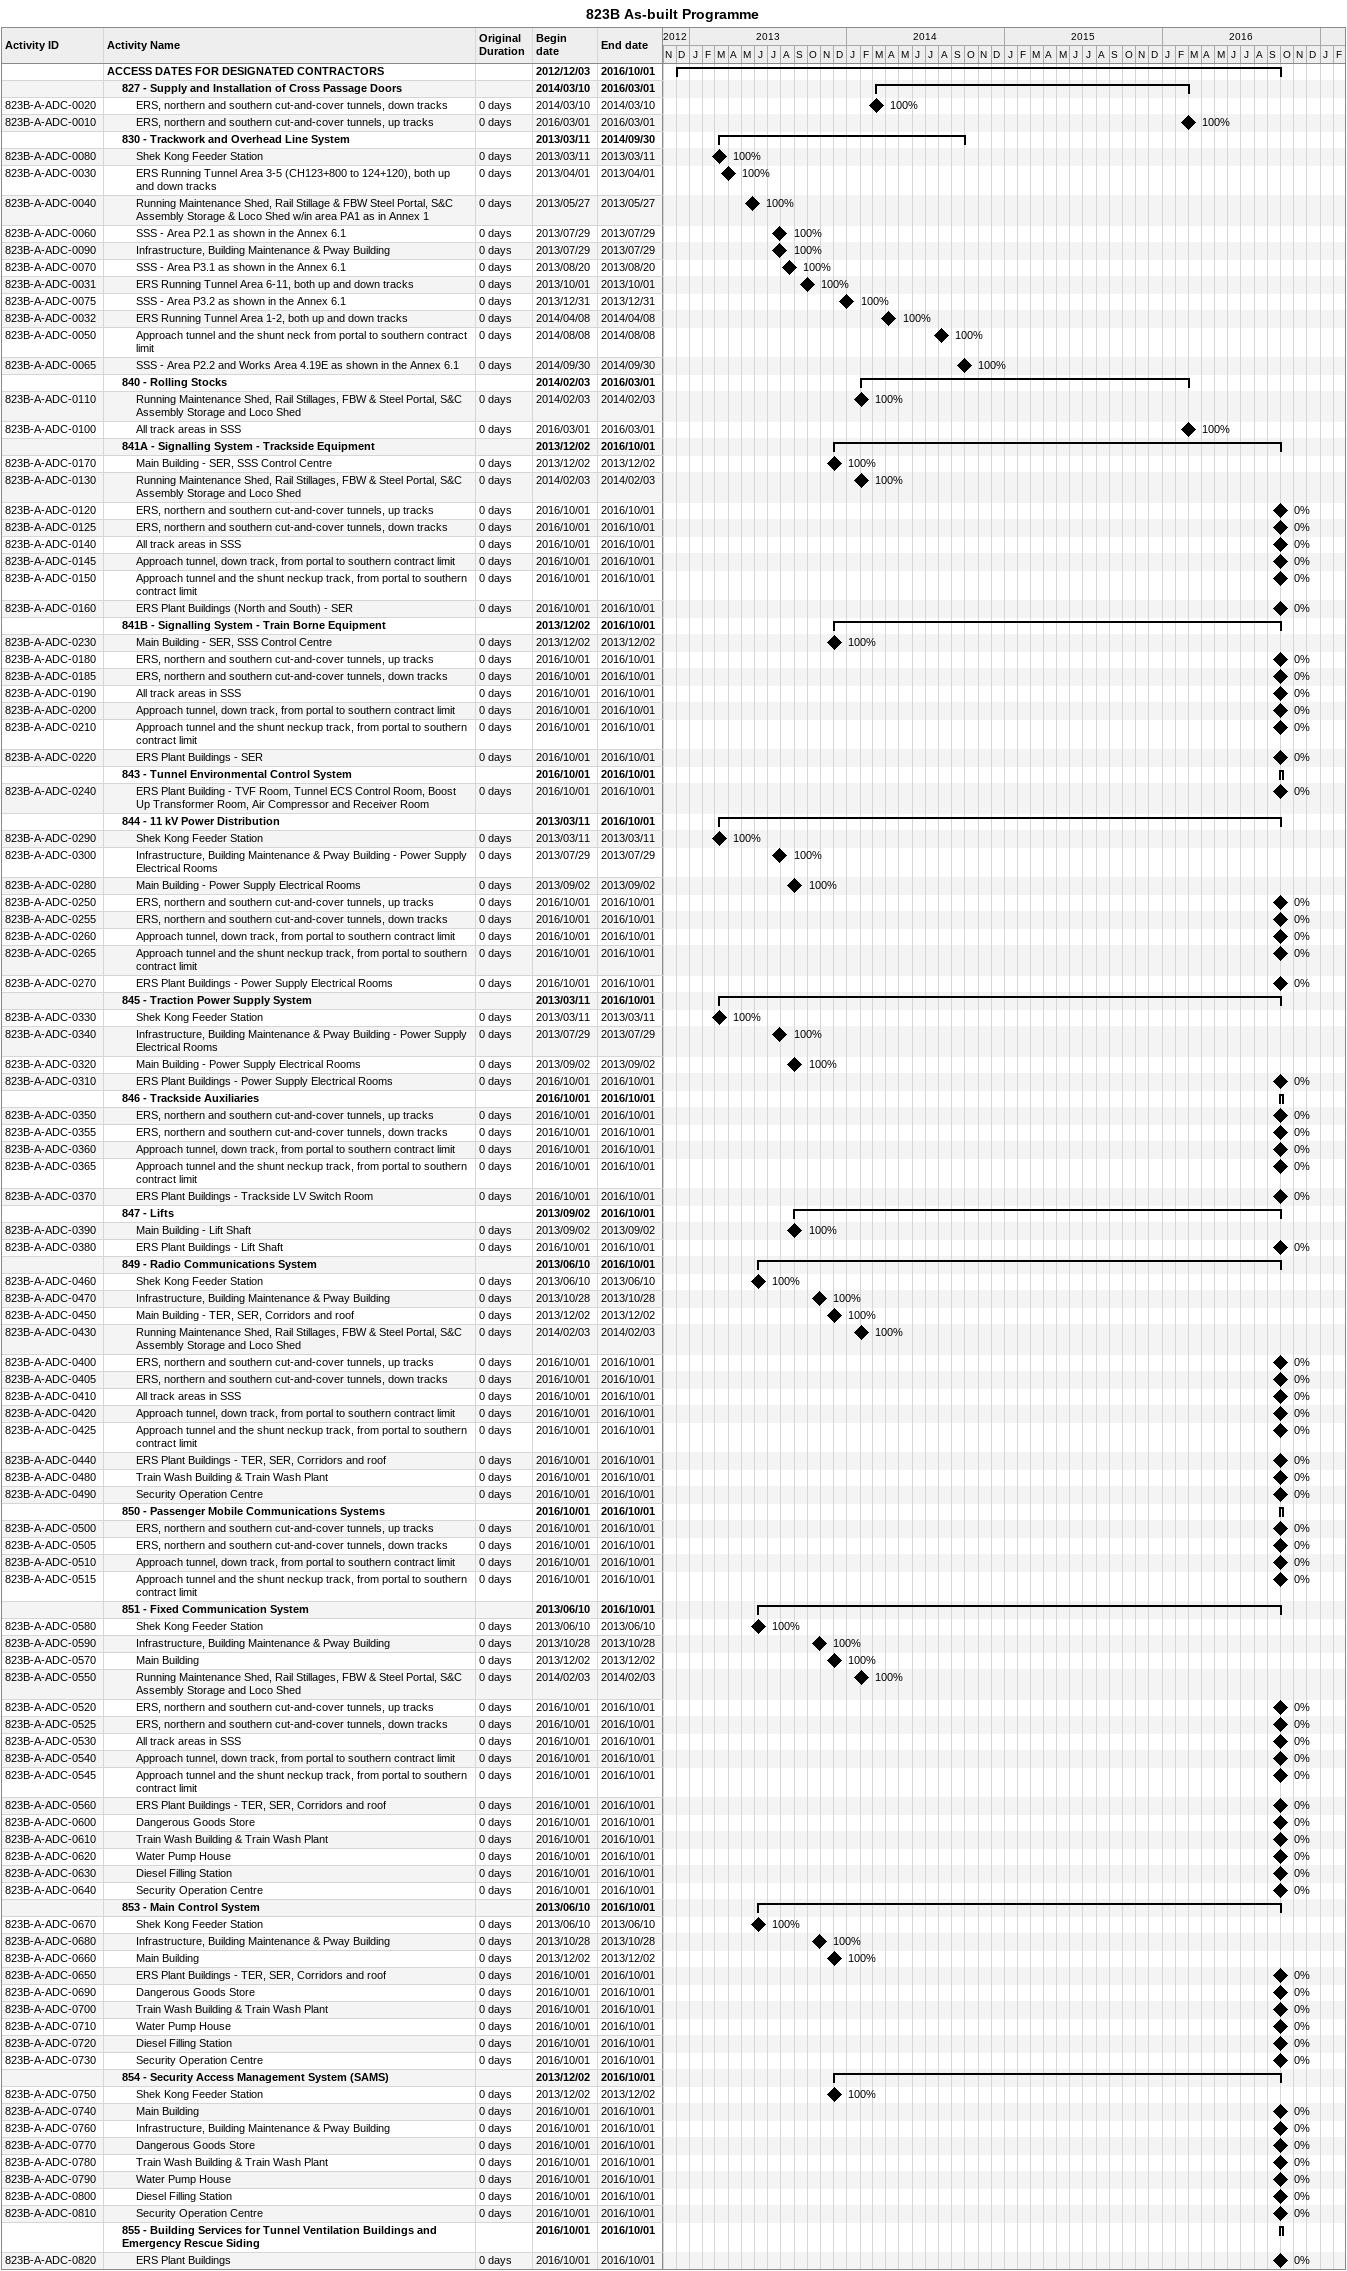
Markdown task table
823B As-built Programme

| ID | Level | Task | Original duration | Start | Finish | % complete |
|---|---|---|---|---|---|---|
|  | 1 | **ACCESS DATES FOR DESIGNATED CONTRACTORS** |  | 2012-12-03 | 2016-10-01 |  |
|  | 2 | **827 - Supply and Installation of Cross Passage Doors** |  | 2014-03-10 | 2016-03-01 |  |
| 823B-A-ADC-0020 | 3 | ERS, northern and southern cut-and-cover tunnels, down tracks | 0d | 2014-03-10 | 2014-03-10 | 100 |
| 823B-A-ADC-0010 | 3 | ERS, northern and southern cut-and-cover tunnels, up tracks | 0d | 2016-03-01 | 2016-03-01 | 100 |
|  | 2 | **830 - Trackwork and Overhead Line System** |  | 2013-03-11 | 2014-09-30 |  |
| 823B-A-ADC-0080 | 3 | Shek Kong Feeder Station | 0d | 2013-03-11 | 2013-03-11 | 100 |
| 823B-A-ADC-0030 | 3 | ERS Running Tunnel Area 3-5 (CH123+800 to 124+120), both up and down tracks | 0d | 2013-04-01 | 2013-04-01 | 100 |
| 823B-A-ADC-0040 | 3 | Running Maintenance Shed, Rail Stillage & FBW Steel Portal, S&C Assembly Storage & Loco Shed w/in area PA1 as in Annex 1 | 0d | 2013-05-27 | 2013-05-27 | 100 |
| 823B-A-ADC-0060 | 3 | SSS - Area P2.1 as shown in the Annex 6.1 | 0d | 2013-07-29 | 2013-07-29 | 100 |
| 823B-A-ADC-0090 | 3 | Infrastructure, Building Maintenance & Pway Building | 0d | 2013-07-29 | 2013-07-29 | 100 |
| 823B-A-ADC-0070 | 3 | SSS - Area P3.1 as shown in the Annex 6.1 | 0d | 2013-08-20 | 2013-08-20 | 100 |
| 823B-A-ADC-0031 | 3 | ERS Running Tunnel Area 6-11, both up and down tracks | 0d | 2013-10-01 | 2013-10-01 | 100 |
| 823B-A-ADC-0075 | 3 | SSS - Area P3.2 as shown in the Annex 6.1 | 0d | 2013-12-31 | 2013-12-31 | 100 |
| 823B-A-ADC-0032 | 3 | ERS Running Tunnel Area 1-2, both up and down tracks | 0d | 2014-04-08 | 2014-04-08 | 100 |
| 823B-A-ADC-0050 | 3 | Approach tunnel and the shunt neck from portal to southern contract limit | 0d | 2014-08-08 | 2014-08-08 | 100 |
| 823B-A-ADC-0065 | 3 | SSS - Area P2.2 and Works Area 4.19E as shown in the Annex 6.1 | 0d | 2014-09-30 | 2014-09-30 | 100 |
|  | 2 | **840 - Rolling Stocks** |  | 2014-02-03 | 2016-03-01 |  |
| 823B-A-ADC-0110 | 3 | Running Maintenance Shed, Rail Stillages, FBW & Steel Portal, S&C Assembly Storage and Loco Shed | 0d | 2014-02-03 | 2014-02-03 | 100 |
| 823B-A-ADC-0100 | 3 | All track areas in SSS | 0d | 2016-03-01 | 2016-03-01 | 100 |
|  | 2 | **841A - Signalling System - Trackside Equipment** |  | 2013-12-02 | 2016-10-01 |  |
| 823B-A-ADC-0170 | 3 | Main Building - SER, SSS Control Centre | 0d | 2013-12-02 | 2013-12-02 | 100 |
| 823B-A-ADC-0130 | 3 | Running Maintenance Shed, Rail Stillages, FBW & Steel Portal, S&C Assembly Storage and Loco Shed | 0d | 2014-02-03 | 2014-02-03 | 100 |
| 823B-A-ADC-0120 | 3 | ERS, northern and southern cut-and-cover tunnels, up tracks | 0d | 2016-10-01 | 2016-10-01 | 0 |
| 823B-A-ADC-0125 | 3 | ERS, northern and southern cut-and-cover tunnels, down tracks | 0d | 2016-10-01 | 2016-10-01 | 0 |
| 823B-A-ADC-0140 | 3 | All track areas in SSS | 0d | 2016-10-01 | 2016-10-01 | 0 |
| 823B-A-ADC-0145 | 3 | Approach tunnel, down track, from portal to southern contract limit | 0d | 2016-10-01 | 2016-10-01 | 0 |
| 823B-A-ADC-0150 | 3 | Approach tunnel and the shunt neckup track, from portal to southern contract limit | 0d | 2016-10-01 | 2016-10-01 | 0 |
| 823B-A-ADC-0160 | 3 | ERS Plant Buildings (North and South) - SER | 0d | 2016-10-01 | 2016-10-01 | 0 |
|  | 2 | **841B - Signalling System - Train Borne Equipment** |  | 2013-12-02 | 2016-10-01 |  |
| 823B-A-ADC-0230 | 3 | Main Building - SER, SSS Control Centre | 0d | 2013-12-02 | 2013-12-02 | 100 |
| 823B-A-ADC-0180 | 3 | ERS, northern and southern cut-and-cover tunnels, up tracks | 0d | 2016-10-01 | 2016-10-01 | 0 |
| 823B-A-ADC-0185 | 3 | ERS, northern and southern cut-and-cover tunnels, down tracks | 0d | 2016-10-01 | 2016-10-01 | 0 |
| 823B-A-ADC-0190 | 3 | All track areas in SSS | 0d | 2016-10-01 | 2016-10-01 | 0 |
| 823B-A-ADC-0200 | 3 | Approach tunnel, down track, from portal to southern contract limit | 0d | 2016-10-01 | 2016-10-01 | 0 |
| 823B-A-ADC-0210 | 3 | Approach tunnel and the shunt neckup track, from portal to southern contract limit | 0d | 2016-10-01 | 2016-10-01 | 0 |
| 823B-A-ADC-0220 | 3 | ERS Plant Buildings - SER | 0d | 2016-10-01 | 2016-10-01 | 0 |
|  | 2 | **843 - Tunnel Environmental Control System** |  | 2016-10-01 | 2016-10-01 |  |
| 823B-A-ADC-0240 | 3 | ERS Plant Building - TVF Room, Tunnel ECS Control Room, Boost Up Transformer Room, Air Compressor and Receiver Room | 0d | 2016-10-01 | 2016-10-01 | 0 |
|  | 2 | **844 - 11 kV Power Distribution** |  | 2013-03-11 | 2016-10-01 |  |
| 823B-A-ADC-0290 | 3 | Shek Kong Feeder Station | 0d | 2013-03-11 | 2013-03-11 | 100 |
| 823B-A-ADC-0300 | 3 | Infrastructure, Building Maintenance & Pway Building - Power Supply Electrical Rooms | 0d | 2013-07-29 | 2013-07-29 | 100 |
| 823B-A-ADC-0280 | 3 | Main Building - Power Supply Electrical Rooms | 0d | 2013-09-02 | 2013-09-02 | 100 |
| 823B-A-ADC-0250 | 3 | ERS, northern and southern cut-and-cover tunnels, up tracks | 0d | 2016-10-01 | 2016-10-01 | 0 |
| 823B-A-ADC-0255 | 3 | ERS, northern and southern cut-and-cover tunnels, down tracks | 0d | 2016-10-01 | 2016-10-01 | 0 |
| 823B-A-ADC-0260 | 3 | Approach tunnel, down track, from portal to southern contract limit | 0d | 2016-10-01 | 2016-10-01 | 0 |
| 823B-A-ADC-0265 | 3 | Approach tunnel and the shunt neckup track, from portal to southern contract limit | 0d | 2016-10-01 | 2016-10-01 | 0 |
| 823B-A-ADC-0270 | 3 | ERS Plant Buildings - Power Supply Electrical Rooms | 0d | 2016-10-01 | 2016-10-01 | 0 |
|  | 2 | **845 - Traction Power Supply System** |  | 2013-03-11 | 2016-10-01 |  |
| 823B-A-ADC-0330 | 3 | Shek Kong Feeder Station | 0d | 2013-03-11 | 2013-03-11 | 100 |
| 823B-A-ADC-0340 | 3 | Infrastructure, Building Maintenance & Pway Building - Power Supply Electrical Rooms | 0d | 2013-07-29 | 2013-07-29 | 100 |
| 823B-A-ADC-0320 | 3 | Main Building - Power Supply Electrical Rooms | 0d | 2013-09-02 | 2013-09-02 | 100 |
| 823B-A-ADC-0310 | 3 | ERS Plant Buildings - Power Supply Electrical Rooms | 0d | 2016-10-01 | 2016-10-01 | 0 |
|  | 2 | **846 - Trackside Auxiliaries** |  | 2016-10-01 | 2016-10-01 |  |
| 823B-A-ADC-0350 | 3 | ERS, northern and southern cut-and-cover tunnels, up tracks | 0d | 2016-10-01 | 2016-10-01 | 0 |
| 823B-A-ADC-0355 | 3 | ERS, northern and southern cut-and-cover tunnels, down tracks | 0d | 2016-10-01 | 2016-10-01 | 0 |
| 823B-A-ADC-0360 | 3 | Approach tunnel, down track, from portal to southern contract limit | 0d | 2016-10-01 | 2016-10-01 | 0 |
| 823B-A-ADC-0365 | 3 | Approach tunnel and the shunt neckup track, from portal to southern contract limit | 0d | 2016-10-01 | 2016-10-01 | 0 |
| 823B-A-ADC-0370 | 3 | ERS Plant Buildings - Trackside LV Switch Room | 0d | 2016-10-01 | 2016-10-01 | 0 |
|  | 2 | **847 - Lifts** |  | 2013-09-02 | 2016-10-01 |  |
| 823B-A-ADC-0390 | 3 | Main Building - Lift Shaft | 0d | 2013-09-02 | 2013-09-02 | 100 |
| 823B-A-ADC-0380 | 3 | ERS Plant Buildings - Lift Shaft | 0d | 2016-10-01 | 2016-10-01 | 0 |
|  | 2 | **849 - Radio Communications System** |  | 2013-06-10 | 2016-10-01 |  |
| 823B-A-ADC-0460 | 3 | Shek Kong Feeder Station | 0d | 2013-06-10 | 2013-06-10 | 100 |
| 823B-A-ADC-0470 | 3 | Infrastructure, Building Maintenance & Pway Building | 0d | 2013-10-28 | 2013-10-28 | 100 |
| 823B-A-ADC-0450 | 3 | Main Building - TER, SER, Corridors and roof | 0d | 2013-12-02 | 2013-12-02 | 100 |
| 823B-A-ADC-0430 | 3 | Running Maintenance Shed, Rail Stillages, FBW & Steel Portal, S&C Assembly Storage and Loco Shed | 0d | 2014-02-03 | 2014-02-03 | 100 |
| 823B-A-ADC-0400 | 3 | ERS, northern and southern cut-and-cover tunnels, up tracks | 0d | 2016-10-01 | 2016-10-01 | 0 |
| 823B-A-ADC-0405 | 3 | ERS, northern and southern cut-and-cover tunnels, down tracks | 0d | 2016-10-01 | 2016-10-01 | 0 |
| 823B-A-ADC-0410 | 3 | All track areas in SSS | 0d | 2016-10-01 | 2016-10-01 | 0 |
| 823B-A-ADC-0420 | 3 | Approach tunnel, down track, from portal to southern contract limit | 0d | 2016-10-01 | 2016-10-01 | 0 |
| 823B-A-ADC-0425 | 3 | Approach tunnel and the shunt neckup track, from portal to southern contract limit | 0d | 2016-10-01 | 2016-10-01 | 0 |
| 823B-A-ADC-0440 | 3 | ERS Plant Buildings - TER, SER, Corridors and roof | 0d | 2016-10-01 | 2016-10-01 | 0 |
| 823B-A-ADC-0480 | 3 | Train Wash Building & Train Wash Plant | 0d | 2016-10-01 | 2016-10-01 | 0 |
| 823B-A-ADC-0490 | 3 | Security Operation Centre | 0d | 2016-10-01 | 2016-10-01 | 0 |
|  | 2 | **850 - Passenger Mobile Communications Systems** |  | 2016-10-01 | 2016-10-01 |  |
| 823B-A-ADC-0500 | 3 | ERS, northern and southern cut-and-cover tunnels, up tracks | 0d | 2016-10-01 | 2016-10-01 | 0 |
| 823B-A-ADC-0505 | 3 | ERS, northern and southern cut-and-cover tunnels, down tracks | 0d | 2016-10-01 | 2016-10-01 | 0 |
| 823B-A-ADC-0510 | 3 | Approach tunnel, down track, from portal to southern contract limit | 0d | 2016-10-01 | 2016-10-01 | 0 |
| 823B-A-ADC-0515 | 3 | Approach tunnel and the shunt neckup track, from portal to southern contract limit | 0d | 2016-10-01 | 2016-10-01 | 0 |
|  | 2 | **851 - Fixed Communication System** |  | 2013-06-10 | 2016-10-01 |  |
| 823B-A-ADC-0580 | 3 | Shek Kong Feeder Station | 0d | 2013-06-10 | 2013-06-10 | 100 |
| 823B-A-ADC-0590 | 3 | Infrastructure, Building Maintenance & Pway Building | 0d | 2013-10-28 | 2013-10-28 | 100 |
| 823B-A-ADC-0570 | 3 | Main Building | 0d | 2013-12-02 | 2013-12-02 | 100 |
| 823B-A-ADC-0550 | 3 | Running Maintenance Shed, Rail Stillages, FBW & Steel Portal, S&C Assembly Storage and Loco Shed | 0d | 2014-02-03 | 2014-02-03 | 100 |
| 823B-A-ADC-0520 | 3 | ERS, northern and southern cut-and-cover tunnels, up tracks | 0d | 2016-10-01 | 2016-10-01 | 0 |
| 823B-A-ADC-0525 | 3 | ERS, northern and southern cut-and-cover tunnels, down tracks | 0d | 2016-10-01 | 2016-10-01 | 0 |
| 823B-A-ADC-0530 | 3 | All track areas in SSS | 0d | 2016-10-01 | 2016-10-01 | 0 |
| 823B-A-ADC-0540 | 3 | Approach tunnel, down track, from portal to southern contract limit | 0d | 2016-10-01 | 2016-10-01 | 0 |
| 823B-A-ADC-0545 | 3 | Approach tunnel and the shunt neckup track, from portal to southern contract limit | 0d | 2016-10-01 | 2016-10-01 | 0 |
| 823B-A-ADC-0560 | 3 | ERS Plant Buildings - TER, SER, Corridors and roof | 0d | 2016-10-01 | 2016-10-01 | 0 |
| 823B-A-ADC-0600 | 3 | Dangerous Goods Store | 0d | 2016-10-01 | 2016-10-01 | 0 |
| 823B-A-ADC-0610 | 3 | Train Wash Building & Train Wash Plant | 0d | 2016-10-01 | 2016-10-01 | 0 |
| 823B-A-ADC-0620 | 3 | Water Pump House | 0d | 2016-10-01 | 2016-10-01 | 0 |
| 823B-A-ADC-0630 | 3 | Diesel Filling Station | 0d | 2016-10-01 | 2016-10-01 | 0 |
| 823B-A-ADC-0640 | 3 | Security Operation Centre | 0d | 2016-10-01 | 2016-10-01 | 0 |
|  | 2 | **853 - Main Control System** |  | 2013-06-10 | 2016-10-01 |  |
| 823B-A-ADC-0670 | 3 | Shek Kong Feeder Station | 0d | 2013-06-10 | 2013-06-10 | 100 |
| 823B-A-ADC-0680 | 3 | Infrastructure, Building Maintenance & Pway Building | 0d | 2013-10-28 | 2013-10-28 | 100 |
| 823B-A-ADC-0660 | 3 | Main Building | 0d | 2013-12-02 | 2013-12-02 | 100 |
| 823B-A-ADC-0650 | 3 | ERS Plant Buildings - TER, SER, Corridors and roof | 0d | 2016-10-01 | 2016-10-01 | 0 |
| 823B-A-ADC-0690 | 3 | Dangerous Goods Store | 0d | 2016-10-01 | 2016-10-01 | 0 |
| 823B-A-ADC-0700 | 3 | Train Wash Building & Train Wash Plant | 0d | 2016-10-01 | 2016-10-01 | 0 |
| 823B-A-ADC-0710 | 3 | Water Pump House | 0d | 2016-10-01 | 2016-10-01 | 0 |
| 823B-A-ADC-0720 | 3 | Diesel Filling Station | 0d | 2016-10-01 | 2016-10-01 | 0 |
| 823B-A-ADC-0730 | 3 | Security Operation Centre | 0d | 2016-10-01 | 2016-10-01 | 0 |
|  | 2 | **854 - Security Access Management System (SAMS)** |  | 2013-12-02 | 2016-10-01 |  |
| 823B-A-ADC-0750 | 3 | Shek Kong Feeder Station | 0d | 2013-12-02 | 2013-12-02 | 100 |
| 823B-A-ADC-0740 | 3 | Main Building | 0d | 2016-10-01 | 2016-10-01 | 0 |
| 823B-A-ADC-0760 | 3 | Infrastructure, Building Maintenance & Pway Building | 0d | 2016-10-01 | 2016-10-01 | 0 |
| 823B-A-ADC-0770 | 3 | Dangerous Goods Store | 0d | 2016-10-01 | 2016-10-01 | 0 |
| 823B-A-ADC-0780 | 3 | Train Wash Building & Train Wash Plant | 0d | 2016-10-01 | 2016-10-01 | 0 |
| 823B-A-ADC-0790 | 3 | Water Pump House | 0d | 2016-10-01 | 2016-10-01 | 0 |
| 823B-A-ADC-0800 | 3 | Diesel Filling Station | 0d | 2016-10-01 | 2016-10-01 | 0 |
| 823B-A-ADC-0810 | 3 | Security Operation Centre | 0d | 2016-10-01 | 2016-10-01 | 0 |
|  | 2 | **855 - Building Services for Tunnel Ventilation Buildings and Emergency Rescue Siding** |  | 2016-10-01 | 2016-10-01 |  |
| 823B-A-ADC-0820 | 3 | ERS Plant Buildings | 0d | 2016-10-01 | 2016-10-01 | 0 |
